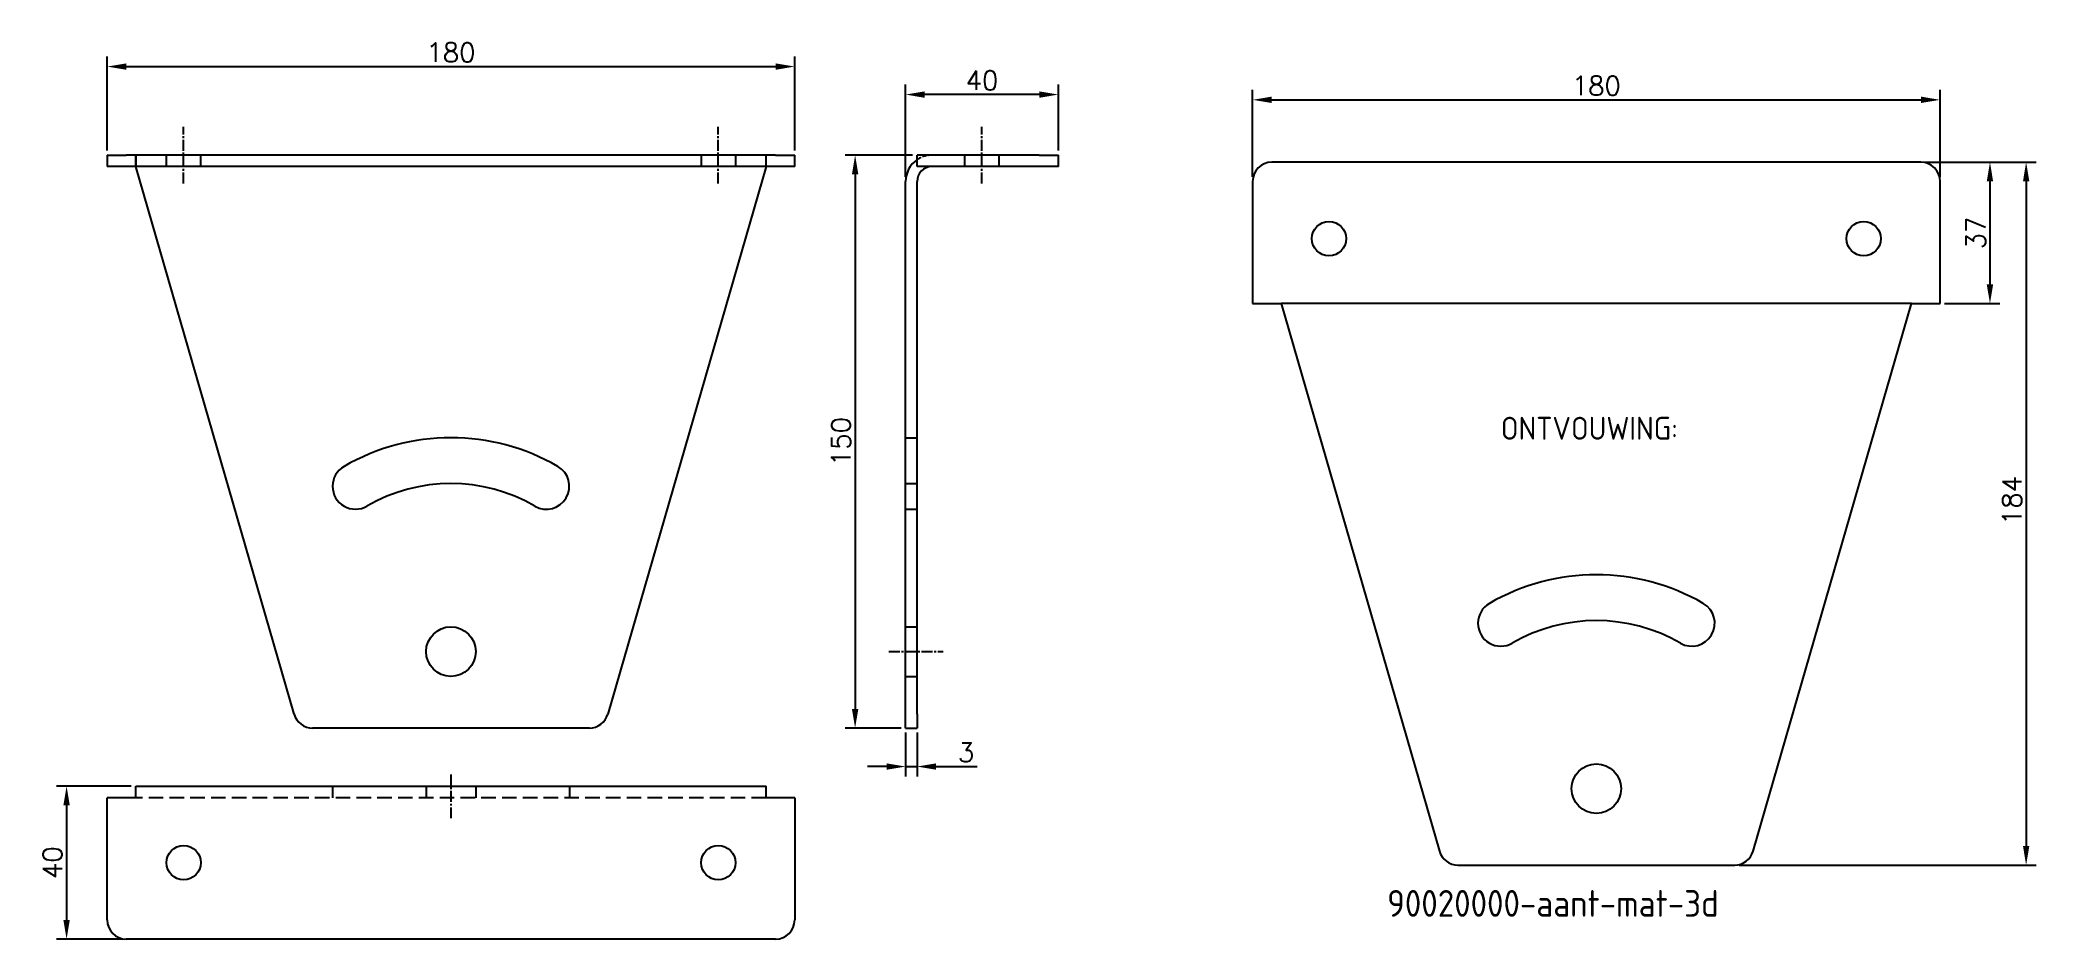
# Model space of a CAD drawing. Extents: x 2687 to 3209, y 147 to 383.
import ezdxf

# ---------------------------------------------------------------- set-up
doc = ezdxf.new("R2010")
doc.units = 0
doc.header["$LTSCALE"] = 0.15
doc.linetypes.add('Aslijn', pattern=[28.575, 19.05, -3.175, 3.175, -3.175])
doc.linetypes.add('Streeplijn', pattern=[10, 7, -3])
doc.layers.get('DEFPOINTS').update_dxf_attribs({"linetype": 'CONTINUOUS'})
for name, color, linetype in [('50VOL', 13, 'CONTINUOUS'), ('70VOL', 5, 'CONTINUOUS'), ('7A', 4, 'Aslijn'), ('AM_3', 6, 'Streeplijn'), ('BRANDLIJN', 93, 'CONTINUOUS')]:
    doc.layers.add(name, color=color, linetype=linetype)
doc.styles.add('ROMANS', font='romans.shx')
doc.styles.get("Standard").update_dxf_attribs({"font": 'isocp.shx'})
doc.dimstyles.new('1_OP_02$0', dxfattribs={"dimscale": 2, "dimtxt": 2.5, "dimasz": 2.5, "dimexe": 1.3, "dimexo": 0.6, "dimgap": 0.6, "dimtad": 1, "dimdec": 1, "dimdsep": 46, "dimtxsty": 'ROMANS', "dimcen": -1.5, "dimclrd": 150, "dimclre": 150, "dimclrt": 5, "dimadec": 0, "dimazin": 0, "dimtfac": 1, "dimtdec": 1, "dimtmove": 0, "dimatfit": 3, "dimfxl": 0, "dimtolj": 1, "dimtzin": 0, "dimarcsym": 0})

# ---------------------------------------------------------------- blocks, each defined once
blk = doc.blocks.new('*D1')
at = {"layer": '70VOL', "color": 150, "lineweight": -2}
for p, q in [((2913.36, 347.01), (2913.36, 371.17)), ((2953.36, 353.91), (2953.36, 371.17)), ((2948.36, 368.57), (2918.36, 368.57))]:
    blk.add_line(p, q, dxfattribs=at)
at = {"layer": '70VOL', "color": 150}
for points in [[(2918.36, 369.4), (2918.36, 367.73), (2913.36, 368.57)], [(2948.36, 369.4), (2948.36, 367.73), (2953.36, 368.57)]]:
    blk.add_solid(points, dxfattribs=at)
at = {"layer": 'DEFPOINTS', "color": 0}
for p in [(2913.36, 368.57), (2953.36, 352.71), (2913.36, 345.81)]:
    blk.add_point(p, dxfattribs=at)
at = {"layer": '70VOL', "color": 5, "insert": (2933.36, 372.27), "char_height": 5, "attachment_point": 5, "style": 'ROMANS'}
blk.add_mtext('\\A1;40', dxfattribs=at)
blk = doc.blocks.new('*D2')
at = {"layer": '70VOL', "color": 150, "lineweight": -2}
for p, q in [((2915.16, 352.71), (2897.54, 352.71)), ((2900.14, 347.71), (2900.14, 207.71)), ((2912.16, 202.71), (2897.54, 202.71))]:
    blk.add_line(p, q, dxfattribs=at)
at = {"layer": '70VOL', "color": 150}
for points in [[(2899.31, 347.71), (2900.98, 347.71), (2900.14, 352.71)], [(2899.31, 207.71), (2900.98, 207.71), (2900.14, 202.71)]]:
    blk.add_solid(points, dxfattribs=at)
at = {"layer": 'DEFPOINTS', "color": 0}
for p in [(2916.36, 352.71), (2900.14, 202.71), (2913.36, 202.71)]:
    blk.add_point(p, dxfattribs=at)
at = {"layer": '70VOL', "color": 5, "insert": (2896.44, 277.71), "char_height": 5, "attachment_point": 5, "rotation": 90, "style": 'ROMANS'}
blk.add_mtext('\\A1;150', dxfattribs=at)
blk = doc.blocks.new('*D3')
at = {"layer": '70VOL', "color": 150, "lineweight": -2}
for p, q in [((2913.36, 201.51), (2913.36, 190.02)), ((2916.36, 201.51), (2916.36, 190.02)), ((2908.36, 192.62), (2903.36, 192.62)), ((2913.36, 192.62), (2916.36, 192.62)), ((2921.36, 192.62), (2932.1, 192.62))]:
    blk.add_line(p, q, dxfattribs=at)
at = {"layer": '70VOL', "color": 150}
for points in [[(2908.36, 193.46), (2908.36, 191.79), (2913.36, 192.62)], [(2921.36, 193.46), (2921.36, 191.79), (2916.36, 192.62)]]:
    blk.add_solid(points, dxfattribs=at)
at = {"layer": 'DEFPOINTS', "color": 0}
for p in [(2913.36, 202.71), (2916.36, 202.71), (2916.36, 192.62)]:
    blk.add_point(p, dxfattribs=at)
at = {"layer": '70VOL', "color": 5, "insert": (2929.23, 196.32), "char_height": 5, "attachment_point": 5, "style": 'ROMANS'}
blk.add_mtext('\\A1;3', dxfattribs=at)
blk = doc.blocks.new('*D4')
at = {"layer": '70VOL', "color": 150, "lineweight": -2}
for p, q in [((2704.31, 353.91), (2704.31, 378.5)), ((2884.31, 353.91), (2884.31, 378.5)), ((2709.31, 375.9), (2879.31, 375.9))]:
    blk.add_line(p, q, dxfattribs=at)
at = {"layer": '70VOL', "color": 150}
for points in [[(2709.31, 376.73), (2709.31, 375.06), (2704.31, 375.9)], [(2879.31, 376.73), (2879.31, 375.06), (2884.31, 375.9)]]:
    blk.add_solid(points, dxfattribs=at)
at = {"layer": 'DEFPOINTS', "color": 0}
for p in [(2884.31, 375.9), (2704.31, 352.71), (2884.31, 352.71)]:
    blk.add_point(p, dxfattribs=at)
at = {"layer": '70VOL', "color": 5, "insert": (2794.31, 379.6), "char_height": 5, "attachment_point": 5, "style": 'ROMANS'}
blk.add_mtext('\\A1;180', dxfattribs=at)
blk = doc.blocks.new('*D5')
at = {"layer": '70VOL', "color": 150, "lineweight": -2}
for p, q in [((2710.61, 187.45), (2691.07, 187.45)), ((2693.67, 182.45), (2693.67, 152.45)), ((2708.11, 147.45), (2691.07, 147.45))]:
    blk.add_line(p, q, dxfattribs=at)
at = {"layer": '70VOL', "color": 150}
for points in [[(2692.83, 182.45), (2694.5, 182.45), (2693.67, 187.45)], [(2692.83, 152.45), (2694.5, 152.45), (2693.67, 147.45)]]:
    blk.add_solid(points, dxfattribs=at)
at = {"layer": 'DEFPOINTS', "color": 0}
for p in [(2711.81, 187.45), (2693.67, 147.45), (2709.31, 147.45)]:
    blk.add_point(p, dxfattribs=at)
at = {"layer": '70VOL', "color": 5, "insert": (2689.97, 167.45), "char_height": 5, "attachment_point": 5, "rotation": 90, "style": 'ROMANS'}
blk.add_mtext('\\A1;40', dxfattribs=at)
blk = doc.blocks.new('*D6')
at = {"layer": '70VOL', "color": 150, "lineweight": -2}
for p, q in [((3004.22, 347.04), (3004.22, 369.79)), ((3009.22, 367.19), (3179.22, 367.19)), ((3184.22, 347.04), (3184.22, 369.79))]:
    blk.add_line(p, q, dxfattribs=at)
at = {"layer": '70VOL', "color": 150}
for points in [[(3009.22, 368.03), (3009.22, 366.36), (3004.22, 367.19)], [(3179.22, 368.03), (3179.22, 366.36), (3184.22, 367.19)]]:
    blk.add_solid(points, dxfattribs=at)
at = {"layer": 'DEFPOINTS', "color": 0}
for p in [(3184.22, 367.19), (3004.22, 345.84), (3184.22, 345.84)]:
    blk.add_point(p, dxfattribs=at)
at = {"layer": '70VOL', "color": 5, "insert": (3094.22, 370.89), "char_height": 5, "attachment_point": 5, "style": 'ROMANS'}
blk.add_mtext('\\A1;180', dxfattribs=at)
blk = doc.blocks.new('*D7')
at = {"layer": '70VOL', "color": 150, "lineweight": -2}
for p, q in [((3180.42, 350.84), (3209.36, 350.84)), ((3206.76, 345.84), (3206.76, 171.83)), ((3131.66, 166.83), (3209.36, 166.83))]:
    blk.add_line(p, q, dxfattribs=at)
at = {"layer": '70VOL', "color": 150}
for points in [[(3205.93, 345.84), (3207.6, 345.84), (3206.76, 350.84)], [(3205.93, 171.83), (3207.6, 171.83), (3206.76, 166.83)]]:
    blk.add_solid(points, dxfattribs=at)
at = {"layer": 'DEFPOINTS', "color": 0}
for p in [(3179.22, 350.84), (3130.46, 166.83), (3206.76, 166.83)]:
    blk.add_point(p, dxfattribs=at)
at = {"layer": '70VOL', "color": 5, "insert": (3203.06, 262.29), "char_height": 5, "attachment_point": 5, "rotation": 90, "style": 'ROMANS'}
blk.add_mtext('\\A1;184', dxfattribs=at)
blk = doc.blocks.new('*D8')
at = {"layer": '70VOL', "color": 150, "lineweight": -2}
for p, q in [((3180.42, 350.84), (3199.89, 350.84)), ((3197.29, 345.84), (3197.29, 318.84)), ((3185.42, 313.84), (3199.89, 313.84))]:
    blk.add_line(p, q, dxfattribs=at)
at = {"layer": '70VOL', "color": 150}
for points in [[(3196.45, 345.84), (3198.12, 345.84), (3197.29, 350.84)], [(3196.45, 318.84), (3198.12, 318.84), (3197.29, 313.84)]]:
    blk.add_solid(points, dxfattribs=at)
at = {"layer": 'DEFPOINTS', "color": 0}
for p in [(3179.22, 350.84), (3184.22, 313.84), (3197.29, 313.84)]:
    blk.add_point(p, dxfattribs=at)
at = {"layer": '70VOL', "color": 5, "insert": (3193.59, 332.34), "char_height": 5, "attachment_point": 5, "rotation": 90, "style": 'ROMANS'}
blk.add_mtext('\\A1;37', dxfattribs=at)

msp = doc.modelspace()

# ---------------------------------------------------------------- linework, layer by layer
at = {"layer": '50VOL'}
for p, q in [((2704.31, 352.71), (2709.31, 352.71)), ((2704.31, 352.71), (2704.31, 349.71)), ((2879.31, 352.71), (2709.31, 352.71)), ((2879.31, 352.71), (2884.31, 352.71)), ((2884.31, 349.71), (2884.31, 352.71)), ((2948.36, 352.71), (2916.36, 352.71)), ((2916.36, 349.71), (2916.36, 352.71)), ((2948.36, 352.71), (2953.36, 352.71)), ((2953.36, 349.71), (2953.36, 352.71)), ((3179.22, 350.84), (3009.22, 350.84)), ((2709.31, 349.71), (2704.31, 349.71)), ((2879.31, 349.71), (2709.31, 349.71)), ((2753.26, 206.32), (2711.81, 349.71)), ((2711.81, 349.71), (2711.81, 349.71)), ((2876.81, 349.71), (2835.35, 206.32)), ((2876.81, 349.71), (2876.81, 349.71)), ((2884.31, 349.71), (2879.31, 349.71)), ((2913.36, 206.32), (2913.36, 345.81)), ((2948.36, 349.71), (2916.36, 349.71)), ((2916.36, 206.32), (2916.36, 345.81)), ((2953.36, 349.71), (2948.36, 349.71)), ((3004.22, 345.84), (3004.22, 313.84)), ((3184.22, 313.84), (3184.22, 345.84)), ((3004.22, 313.84), (3011.72, 313.84)), ((3011.72, 313.84), (3011.72, 313.84)), ((3011.72, 313.84), (3011.72, 313.84)), ((3011.72, 313.84), (3011.72, 313.83)), ((3176.72, 313.83), (3011.72, 313.84)), ((3011.72, 313.83), (3053.17, 170.45)), ((3135.26, 170.45), (3176.72, 313.83)), ((3176.72, 313.83), (3176.72, 313.84)), ((3176.72, 313.84), (3176.72, 313.84)), ((3176.72, 313.84), (3176.72, 313.84)), ((3176.72, 313.84), (3184.22, 313.84)), ((2913.36, 202.71), (2913.36, 206.32)), ((2916.36, 206.32), (2916.36, 202.71)), ((2830.55, 202.71), (2758.06, 202.71)), ((2913.36, 202.71), (2916.36, 202.71)), ((2711.81, 184.44), (2704.31, 184.44)), ((2704.31, 152.45), (2704.31, 184.44)), ((2711.81, 187.45), (2876.81, 187.45)), ((2711.81, 184.45), (2711.81, 187.45)), ((2711.81, 184.45), (2711.81, 184.44)), ((2711.81, 184.45), (2711.81, 184.45)), ((2876.81, 184.45), (2876.81, 187.45)), ((2876.81, 184.44), (2876.81, 184.45)), ((2876.81, 184.45), (2876.81, 184.45)), ((2884.31, 184.44), (2876.81, 184.44)), ((2884.31, 184.44), (2884.31, 152.45)), ((3057.97, 166.83), (3130.46, 166.83)), ((2879.31, 147.45), (2709.31, 147.45))]:
    msp.add_line(p, q, dxfattribs=at)
for centre, radius in [((3024.22, 330.84), 4.5), ((3164.22, 330.84), 4.5), ((2794.31, 222.71), 6.5), ((3094.22, 186.83), 6.5), ((2724.31, 167.45), 4.5), ((2864.31, 167.45), 4.5)]:
    msp.add_circle(centre, radius, dxfattribs=at)
for centre, radius, start, end in [((2920.26, 345.81), 6.9, 124.4174, 180), ((3009.22, 345.84), 5, 90, 180), ((3179.22, 345.84), 5, 0, 90), ((2920.26, 345.81), 3.9, 90, 180), ((2794.31, 222.71), 56, 60, 120), ((2769.31, 266.01), 6, 120, 300), ((2794.31, 222.71), 44, 60, 120), ((2819.31, 266.01), 6, 240, 60), ((3094.22, 186.83), 56, 60, 120), ((3069.22, 230.14), 6, 120, 300), ((3119.22, 230.14), 6, 240, 60), ((3094.22, 186.83), 44, 60, 120), ((2758.06, 207.71), 5, 196.1254, 270), ((2830.55, 207.71), 5, 270, 343.8746), ((3057.97, 171.83), 5, 196.1254, 270), ((3130.46, 171.83), 5, 270, 343.8746), ((2709.31, 152.45), 5, 180, 270), ((2879.31, 152.45), 5, 270, 0)]:
    msp.add_arc(centre, radius, start, end, dxfattribs=at)
at = {"layer": '7A'}
for p, q in [((2724.31, 345.29), (2724.31, 360.16)), ((2864.31, 345.29), (2864.31, 360.16)), ((2933.36, 345.29), (2933.36, 360.16)), ((2908.97, 222.71), (2923.15, 222.71)), ((2794.31, 190.51), (2794.31, 178.92))]:
    msp.add_line(p, q, dxfattribs=at)
at = {"layer": 'AM_3', "ltscale": 3.628447}
for p, q in [((2711.81, 352.71), (2711.81, 349.71)), ((2711.81, 349.71), (2711.81, 352.71)), ((2719.81, 349.71), (2719.81, 352.71)), ((2728.81, 349.71), (2728.81, 352.71)), ((2859.81, 352.71), (2859.81, 349.71)), ((2868.81, 352.71), (2868.81, 349.71)), ((2876.81, 349.71), (2876.81, 352.71)), ((2876.81, 349.71), (2876.81, 352.71)), ((2928.86, 349.71), (2928.86, 352.71)), ((2937.86, 349.71), (2937.86, 352.71)), ((2913.36, 278.71), (2916.36, 278.71)), ((2913.36, 266.71), (2916.36, 266.71)), ((2913.36, 260.01), (2916.36, 260.01)), ((2913.36, 229.21), (2916.36, 229.21)), ((2913.36, 216.21), (2916.36, 216.21)), ((2763.31, 187.45), (2763.31, 184.45)), ((2787.81, 187.45), (2787.81, 184.45)), ((2800.81, 187.45), (2800.81, 184.45)), ((2825.31, 187.45), (2825.31, 184.45))]:
    msp.add_line(p, q, dxfattribs=at)
at = {"layer": 'AM_3', "ltscale": 3.628434}
msp.add_line((2876.81, 184.45), (2711.81, 184.45), dxfattribs=at)
at = {"layer": 'AM_3'}
msp.add_arc((2920.26, 345.81), 6.9, 90, 124.4174, dxfattribs=at)

# ---------------------------------------------------------------- texts
at = {"layer": '70VOL'}
msp.add_text('ONTVOUWING:', height=6, dxfattribs=at).set_placement((3069.21, 278.19))
at = {"layer": 'BRANDLIJN', "ltscale": 0.05}
msp.add_text('90020000-aant-mat-3d', height=7, dxfattribs=at).set_placement((3039.45, 153.29, 10.81))

# ---------------------------------------------------------------- dimensions: what is measured, and where the dimension line sits
at = {"layer": '70VOL'}
for base, p1, p2, picture, middle in [((2884.31, 375.9), (2704.31, 352.71), (2884.31, 352.71), '*D4', (2794.31, 379.6)), ((2913.36, 368.57), (2953.36, 352.71), (2913.36, 345.81), '*D1', (2933.36, 372.27)), ((3184.22, 367.19), (3004.22, 345.84), (3184.22, 345.84), '*D6', (3094.22, 370.89)), ((2916.36, 192.62), (2913.36, 202.71), (2916.36, 202.71), '*D3', (2929.23, 196.32))]:
    dim = msp.add_linear_dim(base=base, p1=p1, p2=p2, dimstyle='1_OP_02$0', dxfattribs=at)
    dim.commit()
    dim.dimension.update_dxf_attribs({"geometry": picture, "text_midpoint": middle})
for base, p1, p2, picture, middle in [((2900.14, 202.71), (2916.36, 352.71), (2913.36, 202.71), '*D2', (2896.44, 277.71)), ((3197.29, 313.84), (3179.22, 350.84), (3184.22, 313.84), '*D8', (3193.59, 332.34))]:
    dim = msp.add_linear_dim(base=base, p1=p1, p2=p2, angle=90, dimstyle='1_OP_02$0', dxfattribs=at)
    dim.commit()
    dim.dimension.update_dxf_attribs({"geometry": picture, "text_midpoint": middle})
for base, p1, p2, picture, middle in [((3206.76, 166.83), (3179.22, 350.84), (3130.46, 166.83), '*D7', (3206.76, 262.29)), ((2693.67, 147.45), (2711.81, 187.45), (2709.31, 147.45), '*D5', (2693.67, 167.45))]:
    dim = msp.add_linear_dim(base=base, p1=p1, p2=p2, angle=90, dimstyle='1_OP_02$0', dxfattribs=at)
    dim.commit()
    dim.dimension.update_dxf_attribs({"geometry": picture, "text_midpoint": middle, "dimtype": 160})

doc.saveas('drawing.dxf')
